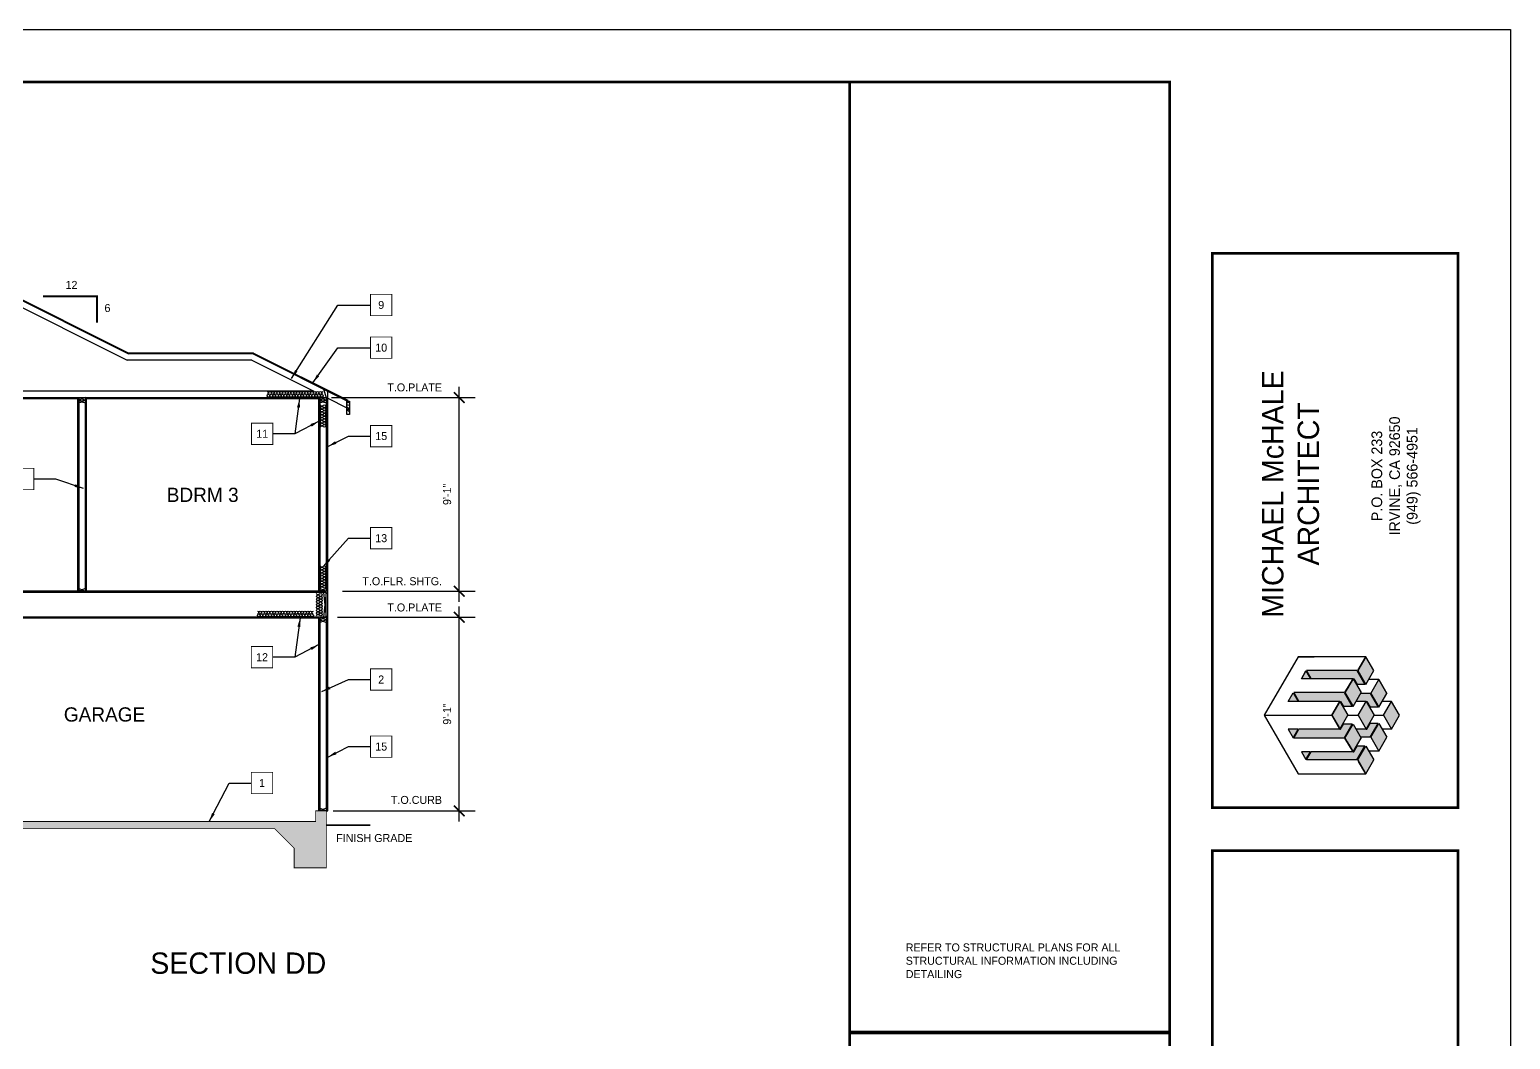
# Model space of a CAD drawing. Extents: x -1728 to 0, y -1152 to 0.
# Drawn here: x -833 to 0, y -568 to 0 of the extents above; entities that cross this region are included whole.
import ezdxf
from ezdxf.enums import TextEntityAlignment as Align

# ---------------------------------------------------------------- set-up
doc = ezdxf.new("R2010")
doc.units = 0
doc.header["$LTSCALE"] = 48
doc.header["$MEASUREMENT"] = 0
doc.header["$PDMODE"] = 3
doc.header["$PDSIZE"] = -2
doc.layers.get('0').update_dxf_attribs({"linetype": 'CONTINUOUS'})
doc.layers.get('DEFPOINTS').update_dxf_attribs({"linetype": 'CONTINUOUS'})
doc.layers.add('24X36TB', color=7, linetype='CONTINUOUS', lineweight=30)
for name, color, linetype in [('30X42TB', 7, 'CONTINUOUS'), ('A-DIM', 1, 'CONTINUOUS'), ('A-HATCH', 40, 'CONTINUOUS'), ('A-SECT', 7, 'CONTINUOUS'), ('A-SECT SLAB', 123, 'CONTINUOUS'), ('A-SECT WALLS', 7, 'CONTINUOUS'), ('A-SYMTEXT', 2, 'CONTINUOUS'), ('A-TEXT', 3, 'CONTINUOUS'), ('TB-text', 3, 'CONTINUOUS')]:
    doc.layers.add(name, color=color, linetype=linetype)
doc.styles.get("Standard").update_dxf_attribs({"font": 'ERASMD.TTF', "height": 4.5})
doc.dimstyles.new('ARCHITECTURE', dxfattribs={"dimscale": 48, "dimtxt": 0.18, "dimasz": 0.125, "dimexe": 0.1875, "dimexo": 0.0625, "dimgap": 0.09375, "dimtad": 1, "dimdec": 4, "dimzin": 3, "dimdsep": 46, "dimlunit": 4, "dimtxsty": 'Standard', "dimblk1": 'ARCHTICK', "dimblk2": 'ARCHTICK', "dimsah": 1, "dimcen": 0.09375, "dimdle": 0.125, "dimclrd": 1, "dimclre": 1, "dimclrt": 3, "dimadec": 0, "dimazin": 0, "dimtfac": 1, "dimtdec": 4, "dimtofl": 0, "dimtmove": 2, "dimatfit": 3, "dimldrblk": 'ARCHTICK', "dimfxl": 1, "dimfrac": 2, "dimtolj": 1, "dimtzin": 0, "dimarcsym": 0})
doc.dimstyles.new('ARROW', dxfattribs={"dimscale": 48, "dimtxt": 0.125, "dimasz": 5, "dimexe": 0.1875, "dimexo": 0.0625, "dimgap": 0.09375, "dimtad": 1, "dimjust": 2, "dimdec": 4, "dimzin": 3, "dimdsep": 46, "dimlunit": 4, "dimtxsty": 'Standard', "dimcen": 0.09375, "dimdle": 0.125, "dimclrt": 255, "dimadec": 0, "dimazin": 0, "dimtfac": 1, "dimtdec": 4, "dimtofl": 0, "dimtmove": 2, "dimatfit": 3, "dimfxl": 1, "dimfrac": 2, "dimtolj": 1, "dimtzin": 0, "dimarcsym": 0})

# ---------------------------------------------------------------- blocks, each defined once
blk = doc.blocks.new('A$C2A811E11')
at = {"layer": 'TB-text'}
h = blk.add_hatch(color=256, dxfattribs=at)
h.paths.add_polyline_path([(-55.86, -198.86), (-56.36, -199.73), (-51.86, -207.52), (-47.36, -199.73), (-51.86, -191.93)])
h.paths.add_polyline_path([(-61.24, -208.17), (-61.36, -208.39), (-63.36, -211.85), (-63.49, -212.07), (-58.99, -219.86), (-54.49, -212.07), (-58.99, -204.27)])
h.paths.add_polyline_path([(-66.36, -217.05), (-70.86, -224.84), (-66.36, -232.63), (-61.86, -224.84)])
h.paths.add_polyline_path([(-58.99, -229.82), (-63.49, -237.61), (-58.99, -245.41), (-54.49, -237.61)])
h.paths.add_polyline_path([(-56.36, -249.95), (-51.86, -257.75), (-47.36, -249.95), (-51.86, -242.16)])
h.paths.add_polyline_path([(-48.99, -237.18), (-44.49, -244.97), (-39.99, -237.18), (-44.49, -229.39)])
h.paths.add_polyline_path([(-41.86, -224.84), (-37.36, -232.63), (-32.86, -224.84), (-37.36, -217.05)])
h.paths.add_polyline_path([(-48.99, -212.5), (-44.49, -220.29), (-39.99, -212.5), (-44.49, -204.7)])
h.paths.add_polyline_path([(-49.34, -229.39), (-51.21, -232.63), (-51.61, -232.63), (-57.36, -232.63), (-54.74, -237.18), (-49.39, -237.18), (-44.89, -229.39)])
h.paths.add_polyline_path([(-49.39, -212.5), (-54.74, -212.5), (-57.36, -217.05), (-51.61, -217.05), (-51.21, -217.05), (-49.34, -220.29), (-44.89, -220.29)])
h.paths.add_polyline_path([(-85.16, -199.73), (-82.54, -204.27), (-58.99, -204.27), (-58.59, -204.27), (-56.71, -207.52), (-52.26, -207.52), (-56.76, -199.73)])
h.paths.add_polyline_path([(-87.99, -204.27), (-82.94, -204.27), (-85.46, -199.9)])
h.paths.add_polyline_path([(-92.29, -212.07), (-89.41, -217.05), (-66.36, -217.05), (-65.96, -217.05), (-64.34, -219.86), (-59.39, -219.86), (-63.89, -212.07)])
h.paths.add_polyline_path([(-92.59, -212.24), (-95.36, -217.05), (-89.81, -217.05)])
h.paths.add_polyline_path([(-89.41, -232.63), (-92.29, -237.61), (-63.89, -237.61), (-59.39, -229.82), (-64.34, -229.82), (-65.96, -232.63), (-66.36, -232.63)])
h.paths.add_polyline_path([(-95.36, -232.63), (-92.59, -237.44), (-89.81, -232.63)])
h.paths.add_polyline_path([(-82.54, -245.41), (-85.16, -249.95), (-56.76, -249.95), (-52.26, -242.16), (-56.71, -242.16), (-58.59, -245.41), (-58.99, -245.41)])
h.paths.add_polyline_path([(-87.99, -245.41), (-85.46, -249.78), (-82.94, -245.41)])
blk.add_hatch(color=256, dxfattribs=at).paths.add_polyline_path([(-56.11, -224.84), (-51.61, -232.63), (-47.11, -224.84), (-51.61, -217.05)])
for p, q in [((-89.86, -191.93), (-108.86, -224.84)), ((-51.86, -191.93), (-89.86, -191.93)), ((-89.86, -191.93), (-80.86, -191.93)), ((-89.86, -191.93), (-80.86, -191.93)), ((-56.76, -199.73), (-85.16, -199.73)), ((-56.76, -199.73), (-85.16, -199.73)), ((-85.16, -199.73), (-82.54, -204.27)), ((-56.76, -199.73), (-52.26, -207.52)), ((-51.86, -191.93), (-56.36, -199.73)), ((-51.86, -191.93), (-56.36, -199.73)), ((-51.86, -191.93), (-56.36, -199.73)), ((-51.86, -191.93), (-56.36, -199.73)), ((-51.86, -191.93), (-56.36, -199.73)), ((-51.86, -191.93), (-56.36, -199.73)), ((-56.36, -199.73), (-51.86, -191.93)), ((-56.36, -199.73), (-51.86, -191.93)), ((-51.86, -191.93), (-56.36, -199.73)), ((-51.86, -191.93), (-56.36, -199.73)), ((-51.86, -191.93), (-56.36, -199.73)), ((-51.86, -191.93), (-56.36, -199.73)), ((-56.36, -199.73), (-51.86, -207.52)), ((-56.36, -199.73), (-51.86, -207.52)), ((-51.86, -191.93), (-55.86, -198.86)), ((-51.86, -191.93), (-55.86, -198.86)), ((-51.86, -191.93), (-55.86, -198.86)), ((-51.86, -191.93), (-55.86, -198.86)), ((-51.86, -191.93), (-55.86, -198.86)), ((-51.86, -191.93), (-55.86, -198.86)), ((-47.36, -199.73), (-51.86, -191.93)), ((-47.36, -199.73), (-51.86, -191.93)), ((-51.86, -207.52), (-47.36, -199.73)), ((-51.86, -207.52), (-47.36, -199.73)), ((-85.46, -199.9), (-87.99, -204.27)), ((-87.99, -204.27), (-85.46, -199.9)), ((-82.94, -204.27), (-87.99, -204.27)), ((-82.94, -204.27), (-87.99, -204.27)), ((-85.46, -199.9), (-82.94, -204.27)), ((-85.46, -199.9), (-85.46, -199.9)), ((-58.99, -204.27), (-82.54, -204.27)), ((-58.99, -204.27), (-82.54, -204.27)), ((-63.49, -212.07), (-58.99, -204.27)), ((-58.99, -204.27), (-63.49, -212.07)), ((-58.99, -204.27), (-63.49, -212.07)), ((-58.99, -204.27), (-63.49, -212.07)), ((-58.99, -204.27), (-63.49, -212.07)), ((-58.99, -204.27), (-63.49, -212.07)), ((-58.99, -204.27), (-63.49, -212.07)), ((-63.49, -212.07), (-58.99, -204.27)), ((-62.36, -210.12), (-60.11, -206.22)), ((-62.36, -210.12), (-60.11, -206.22)), ((-62.36, -210.12), (-60.11, -206.22)), ((-62.36, -210.12), (-60.11, -206.22)), ((-61.36, -208.39), (-59.36, -204.92)), ((-61.36, -208.39), (-59.36, -204.92)), ((-61.36, -208.39), (-59.36, -204.92)), ((-61.36, -208.39), (-59.36, -204.92)), ((-61.36, -208.39), (-59.36, -204.92)), ((-61.36, -208.39), (-59.36, -204.92)), ((-61.24, -208.17), (-58.99, -204.27)), ((-61.24, -208.17), (-58.99, -204.27)), ((-61.24, -208.17), (-58.99, -204.27)), ((-61.24, -208.17), (-58.99, -204.27)), ((-58.99, -204.27), (-54.49, -212.07)), ((-58.99, -204.27), (-54.49, -212.07)), ((-58.99, -204.27), (-58.59, -204.27)), ((-58.59, -204.27), (-56.71, -207.52)), ((-52.26, -207.52), (-56.71, -207.52)), ((-52.26, -207.52), (-56.71, -207.52)), ((-44.49, -204.7), (-50.24, -204.7)), ((-44.49, -204.7), (-50.24, -204.7)), ((-48.99, -212.5), (-44.49, -204.7)), ((-48.99, -212.5), (-44.49, -204.7)), ((-39.99, -212.5), (-44.49, -204.7)), ((-44.49, -204.7), (-39.99, -212.5)), ((-39.99, -212.5), (-44.49, -204.7)), ((-95.36, -217.05), (-92.59, -212.24)), ((-92.59, -212.24), (-89.81, -217.05)), ((-92.29, -212.07), (-89.41, -217.05)), ((-63.89, -212.07), (-92.29, -212.07)), ((-63.89, -212.07), (-92.29, -212.07)), ((-63.89, -212.07), (-59.39, -219.86)), ((-61.24, -208.17), (-63.49, -212.07)), ((-61.24, -208.17), (-63.49, -212.07)), ((-61.24, -208.17), (-63.49, -212.07)), ((-61.24, -208.17), (-63.49, -212.07)), ((-63.49, -212.07), (-58.99, -219.86)), ((-63.49, -212.07), (-58.99, -219.86)), ((-61.36, -208.39), (-63.36, -211.85)), ((-61.36, -208.39), (-63.36, -211.85)), ((-61.36, -208.39), (-63.36, -211.85)), ((-61.36, -208.39), (-63.36, -211.85)), ((-61.36, -208.39), (-63.36, -211.85)), ((-61.36, -208.39), (-63.36, -211.85)), ((-58.99, -219.86), (-54.49, -212.07)), ((-58.99, -219.86), (-54.49, -212.07)), ((-49.39, -212.5), (-54.74, -212.5)), ((-49.39, -212.5), (-54.74, -212.5)), ((-49.39, -212.5), (-44.89, -220.29)), ((-48.99, -212.5), (-44.49, -220.29)), ((-48.99, -212.5), (-44.49, -220.29)), ((-44.49, -220.29), (-39.99, -212.5)), ((-44.49, -220.29), (-39.99, -212.5)), ((-89.81, -217.05), (-95.36, -217.05)), ((-89.81, -217.05), (-95.36, -217.05)), ((-66.36, -217.05), (-89.41, -217.05)), ((-66.36, -217.05), (-89.41, -217.05)), ((-70.86, -224.84), (-66.36, -217.05)), ((-70.86, -224.84), (-66.36, -217.05)), ((-66.36, -217.05), (-70.86, -224.84)), ((-66.36, -217.05), (-70.86, -224.84)), ((-66.36, -217.05), (-70.86, -224.84)), ((-66.36, -217.05), (-70.86, -224.84)), ((-66.36, -217.05), (-70.86, -224.84)), ((-66.36, -217.05), (-70.86, -224.84)), ((-70.86, -224.84), (-66.36, -217.05)), ((-70.86, -224.84), (-66.36, -217.05)), ((-70.86, -224.84), (-66.86, -217.91)), ((-70.86, -224.84), (-66.86, -217.91)), ((-70.86, -224.84), (-66.86, -217.91)), ((-70.86, -224.84), (-66.86, -217.91)), ((-70.86, -224.84), (-66.86, -217.91)), ((-70.86, -224.84), (-66.86, -217.91)), ((-70.86, -224.84), (-66.86, -217.91)), ((-70.86, -224.84), (-66.86, -217.91)), ((-66.36, -217.05), (-61.86, -224.84)), ((-66.36, -217.05), (-61.86, -224.84)), ((-66.36, -217.05), (-65.96, -217.05)), ((-65.96, -217.05), (-64.34, -219.86)), ((-59.39, -219.86), (-64.34, -219.86)), ((-59.39, -219.86), (-64.34, -219.86)), ((-51.61, -217.05), (-57.36, -217.05)), ((-51.61, -217.05), (-57.36, -217.05)), ((-56.11, -224.84), (-51.61, -217.05)), ((-56.11, -224.84), (-51.61, -217.05)), ((-51.61, -217.05), (-47.11, -224.84)), ((-51.61, -217.05), (-47.11, -224.84)), ((-51.61, -217.05), (-51.21, -217.05)), ((-51.21, -217.05), (-49.34, -220.29)), ((-44.89, -220.29), (-49.34, -220.29)), ((-44.89, -220.29), (-49.34, -220.29)), ((-37.36, -217.05), (-42.61, -217.05)), ((-37.36, -217.05), (-42.61, -217.05)), ((-41.86, -224.84), (-37.36, -217.05)), ((-41.86, -224.84), (-37.36, -217.05)), ((-32.86, -224.84), (-37.36, -217.05)), ((-32.86, -224.84), (-37.36, -217.05)), ((-108.86, -224.84), (-70.86, -224.84)), ((-108.86, -224.84), (-70.86, -224.84)), ((-108.86, -224.84), (-70.86, -224.84)), ((-108.86, -224.84), (-70.86, -224.84)), ((-108.86, -224.84), (-70.86, -224.84)), ((-108.86, -224.84), (-70.86, -224.84)), ((-108.86, -224.84), (-70.86, -224.84)), ((-108.86, -224.84), (-70.86, -224.84)), ((-108.86, -224.84), (-89.86, -257.75)), ((-108.86, -224.84), (-99.86, -224.84)), ((-108.86, -224.84), (-99.86, -224.84)), ((-95.36, -232.63), (-92.59, -237.44)), ((-89.81, -232.63), (-95.36, -232.63)), ((-92.59, -237.44), (-89.81, -232.63)), ((-92.29, -237.61), (-89.41, -232.63)), ((-66.36, -232.63), (-89.41, -232.63)), ((-70.86, -224.84), (-66.86, -231.77)), ((-70.86, -224.84), (-66.36, -232.63)), ((-70.86, -224.84), (-66.86, -231.77)), ((-70.86, -224.84), (-66.86, -231.77)), ((-70.86, -224.84), (-66.36, -232.63)), ((-70.86, -224.84), (-66.86, -231.77)), ((-66.36, -232.63), (-70.86, -224.84)), ((-66.36, -232.63), (-70.86, -224.84)), ((-66.36, -232.63), (-61.86, -224.84)), ((-66.36, -232.63), (-65.96, -232.63)), ((-65.96, -232.63), (-64.34, -229.82)), ((-59.39, -229.82), (-64.34, -229.82)), ((-59.39, -229.82), (-64.34, -229.82)), ((-63.89, -237.61), (-59.39, -229.82)), ((-63.49, -237.61), (-58.99, -229.82)), ((-61.86, -224.84), (-56.11, -224.84)), ((-61.86, -224.84), (-56.11, -224.84)), ((-58.99, -229.82), (-54.49, -237.61)), ((-51.61, -232.63), (-57.36, -232.63)), ((-56.11, -224.84), (-51.61, -232.63)), ((-51.61, -232.63), (-47.11, -224.84)), ((-51.61, -232.63), (-51.21, -232.63)), ((-51.21, -232.63), (-49.34, -229.39)), ((-49.39, -237.18), (-44.89, -229.39)), ((-44.89, -229.39), (-49.34, -229.39)), ((-44.89, -229.39), (-49.34, -229.39)), ((-48.99, -237.18), (-44.49, -229.39)), ((-47.11, -224.84), (-41.86, -224.84)), ((-47.11, -224.84), (-41.86, -224.84)), ((-44.49, -229.39), (-39.99, -237.18)), ((-37.36, -232.63), (-42.61, -232.63)), ((-41.86, -224.84), (-37.36, -232.63)), ((-37.36, -232.63), (-32.86, -224.84)), ((-63.89, -237.61), (-92.29, -237.61)), ((-63.49, -237.61), (-58.99, -245.41)), ((-58.99, -245.41), (-63.49, -237.61)), ((-58.99, -245.41), (-63.49, -237.61)), ((-61.24, -241.51), (-63.49, -237.61)), ((-61.24, -241.51), (-63.49, -237.61)), ((-61.36, -241.29), (-63.36, -237.83)), ((-61.36, -241.29), (-63.36, -237.83)), ((-62.36, -239.56), (-60.11, -243.46)), ((-62.36, -239.56), (-60.11, -243.46)), ((-61.36, -241.29), (-59.36, -244.76)), ((-61.36, -241.29), (-59.36, -244.76)), ((-58.99, -245.41), (-54.49, -237.61)), ((-49.39, -237.18), (-54.74, -237.18)), ((-48.99, -237.18), (-44.49, -244.97)), ((-44.49, -244.97), (-39.99, -237.18)), ((-82.94, -245.41), (-87.99, -245.41)), ((-87.99, -245.41), (-85.46, -249.78)), ((-85.46, -249.78), (-82.94, -245.41)), ((-85.16, -249.95), (-82.54, -245.41)), ((-58.99, -245.41), (-82.54, -245.41)), ((-61.24, -241.51), (-58.99, -245.41)), ((-61.24, -241.51), (-58.99, -245.41)), ((-58.99, -245.41), (-58.59, -245.41)), ((-58.59, -245.41), (-56.71, -242.16)), ((-56.76, -249.95), (-52.26, -242.16)), ((-52.26, -242.16), (-56.71, -242.16)), ((-56.36, -249.95), (-51.86, -242.16)), ((-51.86, -242.16), (-47.36, -249.95)), ((-44.49, -244.97), (-50.24, -244.97)), ((-89.86, -257.75), (-51.86, -257.75)), ((-89.86, -257.75), (-80.86, -257.75)), ((-85.46, -249.78), (-85.46, -249.78)), ((-56.76, -249.95), (-85.16, -249.95)), ((-51.86, -257.75), (-56.36, -249.95)), ((-51.86, -257.75), (-56.36, -249.95)), ((-51.86, -257.75), (-56.36, -249.95)), ((-51.86, -257.75), (-56.36, -249.95)), ((-56.36, -249.95), (-51.86, -257.75)), ((-51.86, -257.75), (-55.86, -250.82)), ((-51.86, -257.75), (-55.86, -250.82)), ((-51.86, -257.75), (-47.36, -249.95))]:
    blk.add_line(p, q, dxfattribs=at)
for s, p in [('MICHAEL McHALE ', (-98.1, -169.96)), ('ARCHITECT', (-78.1, -140.6))]:
    blk.add_text(s, height=12, rotation=90, dxfattribs=at).set_placement(p)
for s, p in [('IRVINE, CA 92650', (-32.59, -90.25)), ('P.O. BOX 233', (-42.59, -90.26)), ('(949) 566-4951', (-22.73, -90.25))]:
    blk.add_text(s, height=6, rotation=90, dxfattribs=at).set_placement(p, align=Align.CENTER)
blk = doc.blocks.new('A$C06A91398')
at = {"layer": '24X36TB'}
blk.add_lwpolyline([(-1115.88, 1085.14), (612.12, 1085.14), (612.12, -66.86), (-1115.88, -66.86)], close=True, dxfattribs=at)
at = {"layer": '24X36TB', "const_width": 1.5}
for points in [[(420.62, -37.36), (420.62, 1055.64), (-1055.88, 1055.64), (-1055.88, -37.36)], [(444.62, 647.52), (444.62, 959.26), (582.62, 959.26), (582.62, 647.52)], [(444.62, 346.64), (444.62, 623.52), (582.62, 623.52), (582.62, 346.64)]]:
    blk.add_lwpolyline(points, close=True, dxfattribs=at)
blk = doc.blocks.new('A$C44A25B88')
at = {"layer": 'A-SECT WALLS', "color": 1, "const_width": 0.05}
blk.add_lwpolyline([(0, 0), (0, 3.91), (-1.5, 4.66), (-1.5, 0), (0, 0)], dxfattribs=at)
at = {"layer": 'A-SECT WALLS', "color": 1}
blk.add_lwpolyline([(-1.5, 4.66), (0, 0)], dxfattribs=at)
blk = doc.blocks.new('A$C55AC4CED')
at = {"layer": 'A-SECT WALLS', "color": 1}
for p, q in [((-3.5, 0), (0, -1.5)), ((0, 0), (-3.5, -1.5))]:
    blk.add_line(p, q, dxfattribs=at)
at = {"layer": 'A-SECT WALLS', "color": 1, "const_width": 0.05}
blk.add_lwpolyline([(-3.5, 0), (0, 0), (0, -1.5), (-3.5, -1.5)], close=True, dxfattribs=at)
blk = doc.blocks.new('_ARCHTICK')
at = {"color": 0, "linetype": 'ByBlock', "const_width": 0.15}
blk.add_lwpolyline([(-0.5, -0.5), (0.5, 0.5)], dxfattribs=at)
blk = doc.blocks.new('*D18')
at = {"layer": 'A-DIM', "color": 1, "lineweight": -2, "transparency": 16777216}
for p, q in [((-591.03, -445.36), (-591.03, -324.39)), ((-659.43, -330.39), (-582.03, -330.39)), ((-661.9, -439.36), (-582.03, -439.36))]:
    blk.add_line(p, q, dxfattribs=at)
at = {"layer": 'DEFPOINTS', "color": 0, "transparency": 16777216}
for p in [(-662.43, -330.39), (-591.03, -330.39), (-664.9, -439.36)]:
    blk.add_point(p, dxfattribs=at)
at = {"layer": 'A-DIM', "color": 1, "lineweight": -2, "transparency": 16777216, "xscale": 6, "yscale": 6, "zscale": 6}
for p, rotation in [((-591.03, -330.39), 90), ((-591.03, -439.36), 270)]:
    blk.add_blockref('_ARCHTICK', p, dxfattribs=dict(at, rotation=rotation))
at = {"layer": 'A-DIM', "color": 3, "transparency": 16777216, "insert": (-597.81, -384.88), "char_height": 4.5, "attachment_point": 5, "rotation": 90}
blk.add_mtext('\\A1;9\'-1"', dxfattribs=at)
blk = doc.blocks.new('*D19')
at = {"layer": 'A-DIM', "color": 1, "lineweight": -2, "transparency": 16777216}
for p, q in [((-662.77, -206.86), (-582.03, -206.86)), ((-591.03, -321.86), (-591.03, -200.86)), ((-656.67, -315.86), (-582.03, -315.86))]:
    blk.add_line(p, q, dxfattribs=at)
at = {"layer": 'DEFPOINTS', "color": 0, "transparency": 16777216}
for p in [(-665.77, -206.86), (-591.03, -206.86), (-659.67, -315.86)]:
    blk.add_point(p, dxfattribs=at)
at = {"layer": 'A-DIM', "color": 1, "lineweight": -2, "transparency": 16777216, "xscale": 6, "yscale": 6, "zscale": 6}
for p, rotation in [((-591.03, -206.86), 90), ((-591.03, -315.86), 270)]:
    blk.add_blockref('_ARCHTICK', p, dxfattribs=dict(at, rotation=rotation))
at = {"layer": 'A-DIM', "color": 3, "transparency": 16777216, "insert": (-597.81, -261.36), "char_height": 4.5, "attachment_point": 5, "rotation": 90}
blk.add_mtext('\\A1;9\'-1"', dxfattribs=at)
blk = doc.blocks.new('INSUL')
for p, q in [((0.060181, 0.087308), (0.189161, -0.086543)), ((0.439819, 0.087308), (0.310839, -0.086543)), ((0.560181, 0.087308), (0.689161, -0.086543)), ((0.939819, 0.087308), (0.810839, -0.086543))]:
    blk.add_line(p, q)
for centre, start, end in [((0.25, 0.25), 319.400378, 220.599622), ((0.75, 0.25), 319.400378, 220.599622), ((0, -0.25), 270, 40.830715), ((0.5, -0.25), 139.169285, 40.830715), ((1, -0.25), 139.169285, 270)]:
    blk.add_arc(centre, 0.25, start, end)

msp = doc.modelspace()

# ---------------------------------------------------------------- hatches: boundary and pattern name
at = {"layer": 'A-HATCH'}
h = msp.add_hatch(dxfattribs=at)
h.set_pattern_fill('AR-CONC,_O', color=256)
h.set_pattern_definition([(50, (0, 0), (7.172602, -0.627521), [0.75, -8.25]), (355, (0, 0), (-1.387513, 7.52192), [0.6, -6.6]), (100.4514, (0.598, -0.052), (5.785094, 6.894395), [0.637402, -7.01142]), (46.1842, (0, 2), (10.67241, -1.65519), [1.125, -12.375]), (96.6356, (0.889, 1.862), (9.34663, 9.74118), [0.9561, -10.51713]), (351.1842, (0, 2), (9.34662, 9.74119), [0.9, -9.9]), (21, (1, 1.5), (5.96907, -4.02619), [0.75, -8.25]), (326, (1, 1.5), (2.433153, 7.2515), [0.6, -6.6]), (71.4514, (1.4974, 1.1645), (8.402226, 3.225305), [0.637402, -7.01142]), (37.5, (0, 0), (0.1215986, 3.3289385), [0, -6.52, 0, -6.7, 0, -6.625]), (7.5, (0, 0), (2.630695, 3.944117), [0, -3.82, 0, -6.37, 0, -2.525]), (327.5, (-2.23, 0), (5.3382244, -0.2255487), [0, -2.5, 0, -7.8, 0, -10.35]), (317.5, (-3.23, 0), (5.831862, 1.00105), [0, -3.25, 0, -5.18, 0, -7.35])])
h.paths.add_polyline_path([(-897.9715, -449.36063), (-694.77217, -449.36063), (-683.77217, -460.36063), (-683.77217, -471.36063), (-665.77217, -471.36063), (-665.77217, -439.36063), (-669.27217, -439.36063), (-671.77217, -439.36063), (-671.77217, -445.36063), (-909.77217, -445.36063), (-909.77217, -459.17036)])
h.paths.add_polyline_path([(-909.77217, -439.36063), (-954.0828, -439.36063), (-1323.46153, -439.36063), (-1367.77217, -439.36063), (-1367.77217, -471.36063), (-1349.77217, -471.36063), (-1349.77217, -450.36063), (-1342.77217, -443.36063), (-1322.96449, -443.36063), (-954.57984, -443.36063), (-934.77217, -443.36063), (-927.77217, -450.36063), (-927.77217, -471.36063), (-909.77217, -471.36063)])

# ---------------------------------------------------------------- linework, layer by layer
at = {"layer": '24X36TB', "const_width": 1.5}
msp.add_lwpolyline([(-371.5, -1122.5), (-371.5, -1122.5), (-371.5, -29.5)], dxfattribs=at)
at = {"layer": '30X42TB', "color": 7, "const_width": 2}
msp.add_lwpolyline([(-371.5, -564), (-191.5, -564)], dxfattribs=at)
at = {"layer": 'A-SECT'}
for p, q in [((-851.20554, -149.14394), (-777.72734, -185.88304)), ((-850.3793, -145.64394), (-776.9011, -182.38304)), ((-850.26127, -145.14394), (-776.78306, -181.88304)), ((-706.9011, -182.38304), (-776.9011, -182.38304)), ((-706.78306, -181.88304), (-776.78306, -181.88304)), ((-706.9011, -182.38304), (-653.8902, -208.88849)), ((-706.78306, -181.88304), (-653.66659, -208.44128)), ((-707.72734, -185.88304), (-777.72734, -185.88304)), ((-707.72734, -185.88304), (-672.77217, -203.36063)), ((-1367.77217, -206.86063), (-665.77217, -206.86063)), ((-672.77217, -203.36063), (-1360.77217, -203.36063)), ((-1033.14717, -207.48563), (-805.39717, -207.48563)), ((-805.39717, -315.86063), (-805.39717, -207.48563)), ((-800.64717, -207.48563), (-669.89717, -207.48563)), ((-800.64717, -315.86063), (-800.64717, -207.48563)), ((-664.89717, -349.36063), (-664.89717, -203.38501)), ((-664.89717, -439.36063), (-664.89717, -203.38501)), ((-664.89717, -207.29813), (-654.27217, -212.61063)), ((-653.8902, -208.88849), (-653.66659, -208.44128)), ((-665.77217, -315.86063), (-1367.77217, -315.86063)), ((-665.77217, -330.36063), (-665.77217, -315.86063)), ((-665.77217, -316.61063), (-1367.77217, -316.61063)), ((-665.77217, -330.36063), (-1367.77217, -330.36063)), ((-669.89717, -330.98563), (-909.14717, -330.98563)), ((-665.77217, -439.36063), (-664.89717, -439.36063))]:
    msp.add_line(p, q, dxfattribs=at)
msp.add_lwpolyline([(-654.27217, -208.88849), (-652.77217, -208.88849), (-652.77217, -216.38849), (-654.27217, -216.38849)], close=True, dxfattribs=at)
at = {"layer": 'A-SECT', "const_width": 1}
msp.add_lwpolyline([(-641.03258, -447.36063), (-665.77217, -447.36063)], dxfattribs=at)
at = {"layer": 'A-SECT'}
for points in [[(-654.27217, -210.37662), (-653.78342, -209.45586), (-652.77217, -209.94693)], [(-654.27217, -211.52757), (-653.87555, -210.91374), (-652.77217, -211.28203)], [(-654.27217, -212.04934), (-652.77217, -213.18495)], [(-654.27217, -213.72205), (-653.93695, -213.26168), (-652.77217, -214.02898)], [(-654.27217, -215.17993), (-653.6606, -213.90621), (-652.77217, -215.60962)]]:
    msp.add_spline(points, degree=3, dxfattribs=at)
at = {"layer": 'A-SECT SLAB', "const_width": 0.5}
msp.add_lwpolyline([(-909.77217, -459.17036), (-897.9715, -449.36063), (-694.77217, -449.36063), (-683.77217, -460.36063), (-683.77217, -471.36063), (-665.77217, -471.36063), (-665.77217, -439.36063), (-671.77217, -439.36063), (-671.77217, -445.36063), (-909.77217, -445.36063)], dxfattribs=at)
at = {"layer": 'A-SECT WALLS'}
for p, q in [((-669.89717, -315.86063), (-669.89717, -207.48563)), ((-669.89717, -439.36063), (-669.89717, -330.98563))]:
    msp.add_line(p, q, dxfattribs=at)
at = {"layer": 'A-SECT WALLS', "color": 1}
for p, q in [((-667.27217, -316.61063), (-665.77217, -330.36063)), ((-665.77217, -316.61063), (-667.27217, -330.36063))]:
    msp.add_line(p, q, dxfattribs=at)
at = {"layer": 'A-SECT WALLS'}
for points in [[(-804.77217, -206.86063), (-801.27217, -206.86063), (-801.27217, -315.86063), (-804.77217, -315.86063)], [(-669.27217, -206.86063), (-665.77217, -206.86063), (-665.77217, -315.86063), (-669.27217, -315.86063)], [(-669.27217, -330.36063), (-665.77217, -330.36063), (-665.77217, -439.36063), (-669.27217, -439.36063)]]:
    msp.add_lwpolyline(points, close=True, dxfattribs=at)
at = {"layer": 'A-SECT WALLS', "color": 1, "const_width": 0.05}
msp.add_lwpolyline([(-667.27217, -316.61063), (-665.77217, -316.61063), (-665.77217, -330.36063), (-667.27217, -330.36063)], close=True, dxfattribs=at)
at = {"layer": 'A-SYMTEXT', "const_width": 1}
msp.add_lwpolyline([(-824.96194, -149.99549), (-794.68982, -149.99549), (-794.68982, -164.80148)], dxfattribs=at)
at = {"layer": 'A-SYMTEXT', "const_width": 0.5}
for points in [[(-640.89717, -160.8689), (-628.89717, -160.8689), (-628.89717, -148.8689), (-640.89717, -148.8689)], [(-640.89717, -184.8689), (-628.89717, -184.8689), (-628.89717, -172.8689), (-640.89717, -172.8689)], [(-707.82972, -233.30272), (-695.82972, -233.30272), (-695.82972, -221.30272), (-707.82972, -221.30272)], [(-640.89717, -234.59443), (-628.89717, -234.59443), (-628.89717, -222.59443), (-640.89717, -222.59443)], [(-830.26479, -258.71621), (-842.26479, -258.71621), (-842.26479, -246.71621), (-830.26479, -246.71621)], [(-640.89717, -292.02096), (-628.89717, -292.02096), (-628.89717, -280.02096), (-640.89717, -280.02096)], [(-707.89717, -358.91754), (-695.89717, -358.91754), (-695.89717, -346.91754), (-707.89717, -346.91754)], [(-640.89717, -371.45948), (-628.89717, -371.45948), (-628.89717, -359.45948), (-640.89717, -359.45948)], [(-640.89717, -409.21069), (-628.89717, -409.21069), (-628.89717, -397.21069), (-640.89717, -397.21069)], [(-707.89717, -429.67108), (-695.89717, -429.67108), (-695.89717, -417.67108), (-707.89717, -417.67108)]]:
    msp.add_lwpolyline(points, close=True, dxfattribs=at)

# ---------------------------------------------------------------- block references
at = {"color": 1}
msp.add_blockref('A$C2A811E11', (-29.5, -160.75521), dxfattribs=at)
at = {"layer": '24X36TB'}
msp.add_blockref('A$C06A91398', (-612.11644, -1085.14447), dxfattribs=at)
at = {"layer": 'A-SECT', "yscale": 3.150000000001455, "zscale": 3.15}
for p, xscale, rotation in [((-699.01115, -205.09579), -3.149999999998314, 179.9999678192501), ((-695.86115, -205.09579), -3.149999999998314, 179.9999678192501), ((-692.71115, -205.09579), -3.149999999998314, 179.9999678192501), ((-689.56115, -205.09579), -3.149999999998314, 179.9999678192501), ((-686.41115, -205.09579), -3.149999999998314, 179.9999678192501), ((-683.26115, -205.09579), -3.149999999998314, 179.9999678192501), ((-680.11115, -205.09579), -3.149999999998314, 179.9999678192501), ((-676.96115, -205.09579), -3.149999999998314, 179.9999678192501), ((-673.81115, -205.09579), -3.149999999998314, 179.9999678192501), ((-670.66115, -205.09579), -3.149999999998314, 179.9999678192501), ((-667.52217, -214.18217), -3.150000000001952, 269.9999678192501), ((-667.52217, -217.33217), -3.150000000001952, 269.9999678192501), ((-667.52217, -220.48217), -3.150000000001952, 269.9999678192501), ((-667.52217, -223.63217), -3.150000000001952, 269.9999678192501), ((-667.52217, -310.95022), -3.150000000001952, 269.9999678192501), ((-667.52217, -304.65022), -3.150000000001952, 269.9999678192501), ((-667.52217, -307.80022), -3.150000000001952, 269.9999678192501), ((-667.52217, -314.10022), -3.150000000001952, 269.9999678192501), ((-669.7115, -320.27471), -3.150000000001952, 269.9999678192501), ((-669.7115, -323.42471), -3.150000000001952, 269.9999678192501), ((-669.71151, -326.57471), -3.150000000001952, 269.9999678192501), ((-704.51834, -328.59579), -3.149999999998314, 179.9999678192501), ((-701.36834, -328.59579), -3.149999999998314, 179.9999678192501), ((-698.21834, -328.59579), -3.149999999998314, 179.9999678192501), ((-695.06834, -328.59579), -3.149999999998314, 179.9999678192501), ((-691.91834, -328.59579), -3.149999999998314, 179.9999678192501), ((-688.76834, -328.59579), -3.149999999998314, 179.9999678192501), ((-685.61834, -328.59579), -3.149999999998314, 179.9999678192501), ((-682.46834, -328.59579), -3.149999999998314, 179.9999678192501), ((-679.31834, -328.59579), -3.149999999998314, 179.9999678192501), ((-676.16834, -328.59579), -3.149999999998314, 179.9999678192501), ((-669.71151, -329.72471), -3.150000000001952, 269.9999678192501)]:
    msp.add_blockref('INSUL', p, dxfattribs=dict(at, xscale=xscale, rotation=rotation))
at = {"layer": 'A-SECT'}
msp.add_blockref('A$C44A25B88', (-665.77217, -206.86063), dxfattribs=at)
at = {"layer": 'A-SECT WALLS'}
for p in [(-801.27217, -206.86063), (-665.77217, -206.86063), (-801.27217, -208.36063), (-665.77217, -208.36063), (-801.27217, -314.36063), (-665.77217, -314.36063), (-665.77217, -330.36063), (-665.77217, -331.86063), (-665.77217, -437.86063)]:
    msp.add_blockref('A$C55AC4CED', p, dxfattribs=at)

# ---------------------------------------------------------------- texts
at = {"layer": 'A-SYMTEXT', "color": 3, "char_height": 4.5}
for s, insert, width, attachment_point in [('12', (-812.37644, -141.33193), 74.875, 1), ('6', (-790.48212, -154.30258), 74.875, 1), ('9', (-634.89717, -154.8689), 12, 5), ('10', (-634.89717, -178.8689), 12, 5), ('11', (-701.82972, -227.30272), 12, 5), ('15', (-634.89717, -228.59443), 12, 5), ('13', (-634.89717, -286.02096), 12, 5), ('12', (-701.89717, -352.91754), 12, 5), ('2', (-634.89717, -365.45948), 12, 5), ('15', (-634.89717, -403.21069), 12, 5), ('1', (-701.89717, -423.67108), 12, 5)]:
    msp.add_mtext(s, dxfattribs=dict(at, insert=insert, width=width, attachment_point=attachment_point))
at = {"layer": 'A-TEXT'}
for s, insert, char_height, width, attachment_point in [('T.O.PLATE', (-600.67858, -198.95089), 4.5, 31.0252747, 3), ('BDRM 3', (-735.27217, -261.67313), 8, 130.75, 5), ('T.O.FLR. SHTG.', (-600.67858, -307.95089), 4.5, 44.2054945, 3), ('T.O.PLATE', (-600.67858, -322.70089), 4.5, 31.0252747, 3), ('GARAGE', (-790.45967, -385.17313), 8, 237.375, 5), ('T.O.CURB', (-600.67858, -430.93421), 4.5, 27.2934066, 3), ('FINISH GRADE', (-660.20497, -452.36063), 4.5, 46.7196952, 1), ('REFER TO STRUCTURAL PLANS FOR ALL STRUCTURAL INFORMATION INCLUDING DETAILING', (-339.96088, -523.65193), 4.5, 142.8538981, 4), ('SECTION DD', (-665.77217, -518.95693), 12, 220.7703689, 3)]:
    msp.add_mtext(s, dxfattribs=dict(at, insert=insert, char_height=char_height, width=width, attachment_point=attachment_point))

# ---------------------------------------------------------------- dimensions: what is measured, and where the dimension line sits
at = {"layer": 'A-DIM', "color": 1}
for base, p1, p2, picture, middle in [((-591.0284, -206.86063), (-659.67008, -315.86063), (-665.77217, -206.86063), '*D19', (-597.81466, -261.36063)), ((-591.028395821, -330.3918798401), (-664.8971657579, -439.3606298401), (-662.4347856434, -330.3918798401), '*D18', (-597.8146595573, -384.8762548401))]:
    dim = msp.add_linear_dim(base=base, p1=p1, p2=p2, angle=90, dimstyle='ARCHITECTURE', dxfattribs=at)
    dim.commit()
    dim.dimension.update_dxf_attribs({"geometry": picture, "text_midpoint": middle})

# ---------------------------------------------------------------- leaders
at = {"layer": 'A-SYMTEXT', "color": 7, "ltscale": 48}
for points in [[(-685.27514, -196.11733), (-659.33768, -154.8689), (-640.89717, -154.8689)], [(-673.34904, -198.60006), (-659.33768, -178.8689), (-640.89717, -178.8689)], [(-680.75091, -207.48563), (-683.38921, -227.30272), (-695.82972, -227.30272)], [(-669.82972, -220.21624), (-683.38921, -227.30272), (-695.82972, -227.30272)], [(-664.89717, -234.44511), (-653.33768, -228.59443), (-640.89717, -228.59443)], [(-802.35159, -258.03301), (-817.82428, -252.71621), (-830.26479, -252.71621)], [(-667.52096, -301.89294), (-653.33768, -286.02096), (-640.89717, -286.02096)], [(-680.51782, -330.84305), (-683.45665, -352.91754), (-695.89717, -352.91754)], [(-669.89717, -345.83106), (-683.45665, -352.91754), (-695.89717, -352.91754)], [(-668.34977, -372.22408), (-653.33768, -365.45948), (-640.89717, -365.45948)], [(-664.89717, -409.06136), (-653.33768, -403.21069), (-640.89717, -403.21069)], [(-731.59193, -445.36063), (-720.33768, -423.67108), (-707.89717, -423.67108)]]:
    msp.add_leader(points, dimstyle='ARROW', override={"dimscale": 1}, dxfattribs=at)

doc.saveas('drawing.dxf')
